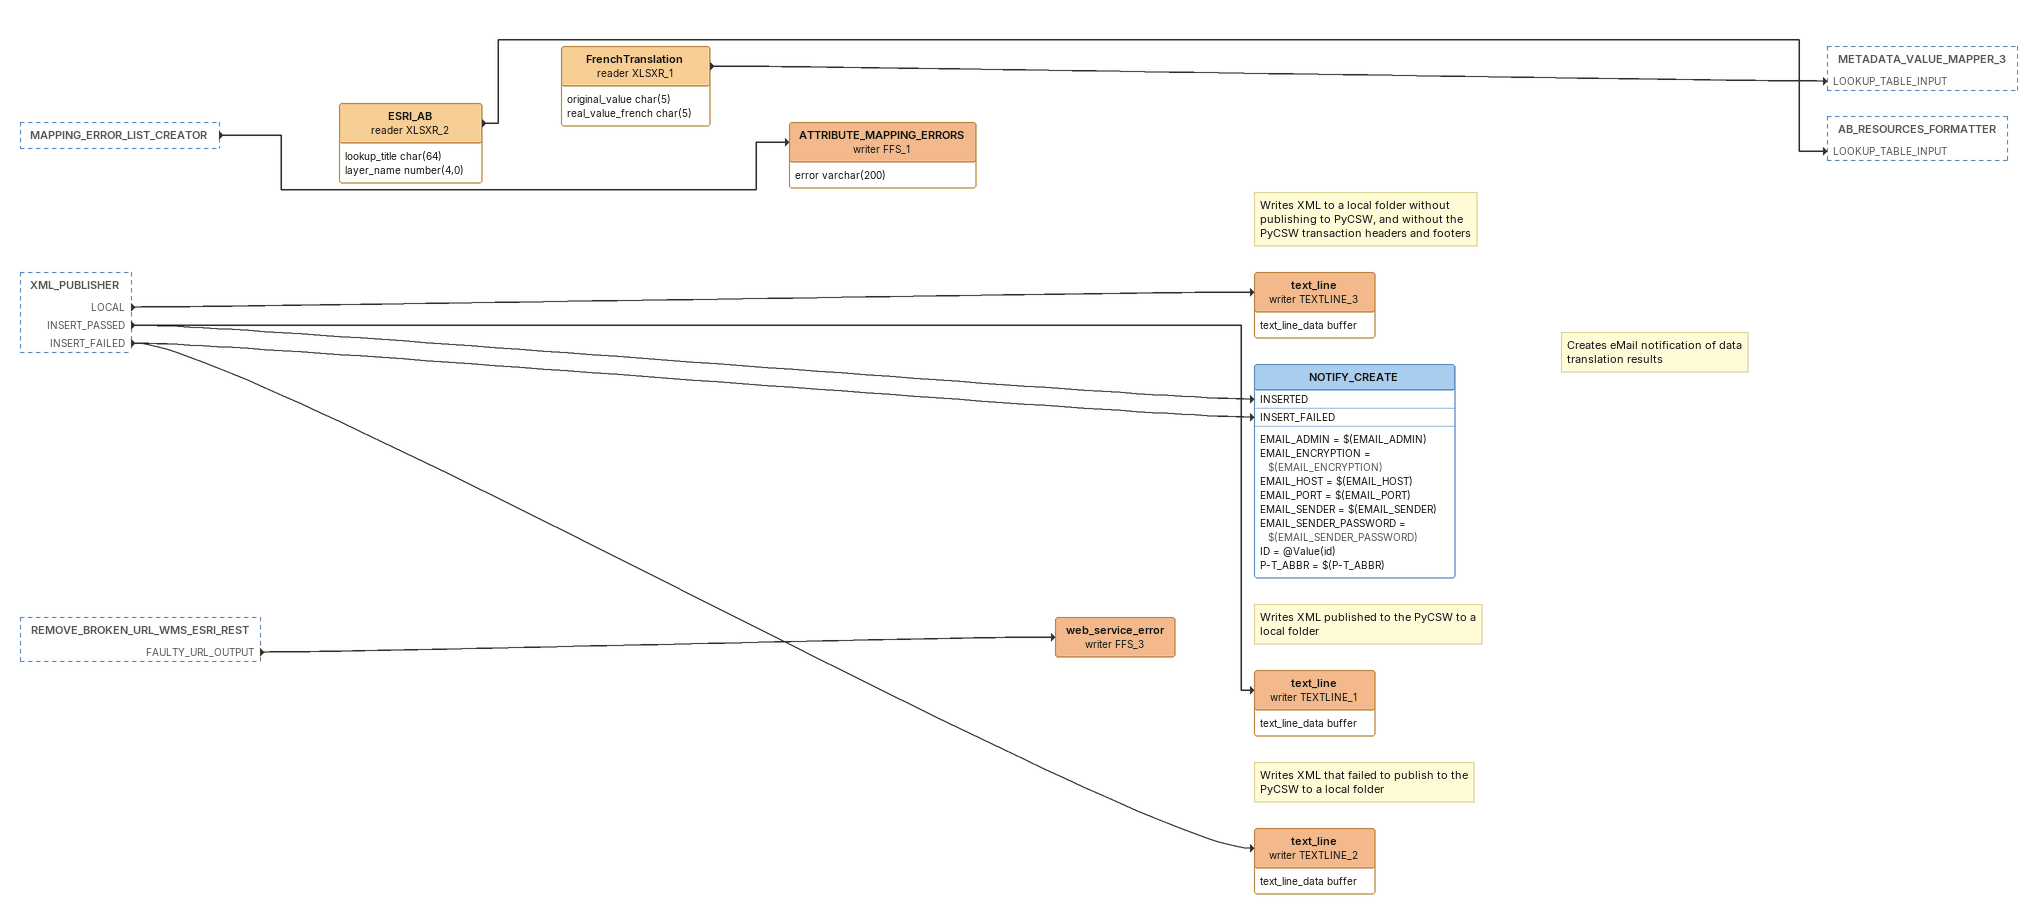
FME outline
MAPPING_ERROR_LIST_CREATOR [outside]
    -> ATTRIBUTE_MAPPING_ERRORS (writer FFS_1)
XML_PUBLISHER [outside]
    LOCAL -> text_line (writer TEXTLINE_3)
    INSERT_PASSED -> NOTIFY_CREATE [INSERTED]
    INSERT_PASSED -> text_line (writer TEXTLINE_1)
    INSERT_FAILED -> NOTIFY_CREATE [INSERT_FAILED]
    INSERT_FAILED -> text_line (writer TEXTLINE_2)
REMOVE_BROKEN_URL_WMS_ESRI_REST [outside]
    FAULTY_URL_OUTPUT -> web_service_error (writer FFS_3)
ESRI_AB (reader XLSXR_2)
    attributes: lookup_title char(64), layer_name number(4,0)
    -> AB_RESOURCES_FORMATTER [LOOKUP_TABLE_INPUT]
FrenchTranslation (reader XLSXR_1)
    attributes: original_value char(5), real_value_french char(5)
    -> METADATA_VALUE_MAPPER_3 [LOOKUP_TABLE_INPUT]
web_service_error (writer FFS_3)
ATTRIBUTE_MAPPING_ERRORS (writer FFS_1)
    attributes: error varchar(200)
Note: Writes XML to a local folder without publishing to PyCSW, and without the PyCSW transaction headers and footers
text_line (writer TEXTLINE_3)
    attributes: text_line_data buffer
Note: Creates eMail notification of data translation results
NOTIFY_CREATE
    EMAIL_ADMIN = $(EMAIL_ADMIN)
    EMAIL_ENCRYPTION = $(EMAIL_ENCRYPTION)
    EMAIL_HOST = $(EMAIL_HOST)
    EMAIL_PORT = $(EMAIL_PORT)
    EMAIL_SENDER = $(EMAIL_SENDER)
    EMAIL_SENDER_PASSWORD = $(EMAIL_SENDER_PASSWORD)
    ID = @Value(id)
    P-T_ABBR = $(P-T_ABBR)
Note: Writes XML published to the PyCSW to a local folder
text_line (writer TEXTLINE_1)
    attributes: text_line_data buffer
Note: Writes XML that failed to publish to the PyCSW to a local folder
text_line (writer TEXTLINE_2)
    attributes: text_line_data buffer
